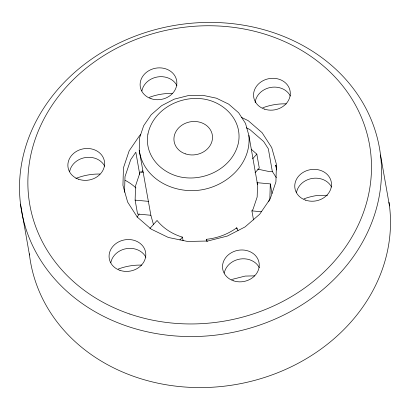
<?xml version="1.0" encoding="UTF-8"?>
<svg xmlns="http://www.w3.org/2000/svg" width="410" height="410" viewBox="0 0 410 410"><rect width="100%" height="100%" fill="white"/><g stroke="black" fill="none" stroke-linecap="round" stroke-linejoin="round"><path stroke-width="0.61" d="M124.543 192.259L125.004 176.654L130.723 159.649L135.828 152.192L139.728 174.301M153.54 224.782L150.865 215.265L137.581 214.04L135.126 200.126L135.551 185.838L140.225 171.933L143.387 172.226M150.865 215.265L139.221 150.326L139.59 137.842L143.674 125.701L151.188 114.728L161.622 105.667L174.265 99.143L188.262 95.602L202.648 95.274L216.444 98.195L228.718 104.155L238.63 112.755L245.498 123.405L248.865 135.377L257.531 184.541L257.162 197.025L253.078 209.167L251.909 210.873L253.513 219.95M248.865 135.377C251.714 164.005 226.551 186.463 199.824 190.107C173.153 193.74 143.367 178.832 139.221 150.326M257.531 184.541L257.008 182.675L270.292 183.9L269.867 198.194L268.647 201.817M141.64 172.282L142.721 170.698M137.099 217.115L139.21 214.035M149.865 228.483L157.056 220.457C163.395 228.483 172.671 234.264 182.45 237.129L183.091 240.757M179.913 239.958L182.45 237.129M252.596 158.849L256.824 154.129L251.151 149.209M255.046 172.764L259.279 168.044L256.824 154.129M140.625 134.659L139.687 135.474L129.165 150.839L123.451 167.839L122.933 185.32L127.643 202.084L137.278 217.08L151.152 229.118L168.336 237.467L187.642 241.464L207.778 241.008L227.371 236.047L245.072 226.914L259.679 214.235L270.2 198.87L275.915 181.871L276.437 164.389L271.728 147.626L262.108 132.712L248.234 120.678L241.357 117.337M238.02 230.599L236.749 227.791C227.939 234.264 217.131 238.256 206.256 239.317L206.578 241.131M231.66 279.497L245.129 276.084L254.759 275.868M276.299 177.627L272.337 171.493L269.206 171.564L257.654 169.12M327.508 195.237L317.371 195.462A53.269 45.802 -10 0 0 303.907 198.876M135.126 200.126L148.41 201.351M251.909 210.873L261.401 211.744M246.348 127.817L249.787 129.488L263.661 141.527L268.33 148.768L272.337 171.493M206.256 239.317L207.27 241.562M276.519 167.967L275.704 165.061L276.571 169.971M380.506 154.949A181.717 156.251 -10 0 1 126.946 326.124A181.717 156.251 -10 0 1 94.059 57.4A181.717 156.251 -10 0 1 380.506 154.949L389.5 205.963M270.292 183.9L271.999 193.576M236.749 227.791L236.965 229M20.5 204.036L29.494 255.051M75.86 178.452A53.269 45.802 -10 0 1 99.963 174.035M125.168 180.318A53.269 45.802 -10 0 1 135.946 187.954M149.266 97.38A53.269 45.802 -10 0 1 172.205 93.413M262.707 107.815A53.269 45.802 -10 0 1 286.277 103.863M388.982 202.197A181.717 156.251 -10 0 1 229.959 385.451A181.717 156.251 -10 0 1 29.351 253.81M118.223 269.062A53.269 45.802 -10 0 1 141.788 265.111M69.649 171.559A18.45 15.862 -10 0 1 85.531 157.527A18.45 15.862 -10 0 1 104.693 166.209M110.843 262.62A18.45 15.862 -10 0 1 126.731 248.588A18.45 15.862 -10 0 1 145.893 257.27M141.891 90.938A18.45 15.862 -10 0 1 157.773 76.906A18.45 15.862 -10 0 1 176.935 85.587M224.285 273.055A18.45 15.862 -10 0 1 240.168 259.023A18.45 15.862 -10 0 1 259.33 267.704M255.169 102.561A18.45 15.862 -10 0 1 270.538 87.458A18.45 15.862 -10 0 1 290.377 96.022M296.527 192.433A18.45 15.862 -10 0 1 312.415 178.401A18.45 15.862 -10 0 1 331.577 187.083M147.928 134.049C143.859 157.271 164.041 176.064 186.068 177.796C208.859 179.862 233.7 165.753 238.523 142.383C242.592 119.156 222.404 100.368 200.382 98.636C177.591 96.57 152.751 110.679 147.928 134.049M78.776 179.303A18.45 15.862 -10 0 0 104.519 161.924A18.45 15.862 -10 0 0 75.435 152.023A18.45 15.862 -10 0 0 78.776 179.303M119.971 270.364A18.45 15.862 -10 0 0 145.714 252.985A18.45 15.862 -10 0 0 116.635 243.079A18.45 15.862 -10 0 0 119.971 270.364M151.018 98.682A18.45 15.862 -10 0 0 176.761 81.303A18.45 15.862 -10 0 0 147.682 71.401A18.45 15.862 -10 0 0 151.018 98.682M233.413 280.799A18.45 15.862 -10 0 0 259.156 263.42A18.45 15.862 -10 0 0 230.077 253.518A18.45 15.862 -10 0 0 233.413 280.799M264.46 109.121A18.45 15.862 -10 0 0 290.203 91.743A18.45 15.862 -10 0 0 261.119 81.836A18.45 15.862 -10 0 0 264.46 109.121M305.66 200.177A18.45 15.862 -10 0 0 331.398 182.798A18.45 15.862 -10 0 0 302.319 172.897A18.45 15.862 -10 0 0 305.66 200.177M129.862 314.045A172.492 148.317 -10 0 0 370.548 151.556A172.492 148.317 -10 0 0 98.646 58.958A172.492 148.317 -10 0 0 129.862 314.045M185.381 153.847A19.372 16.656 -10 0 0 212.411 135.597A19.372 16.656 -10 0 0 181.876 125.199A19.372 16.656 -10 0 0 185.381 153.847"/></g></svg>
